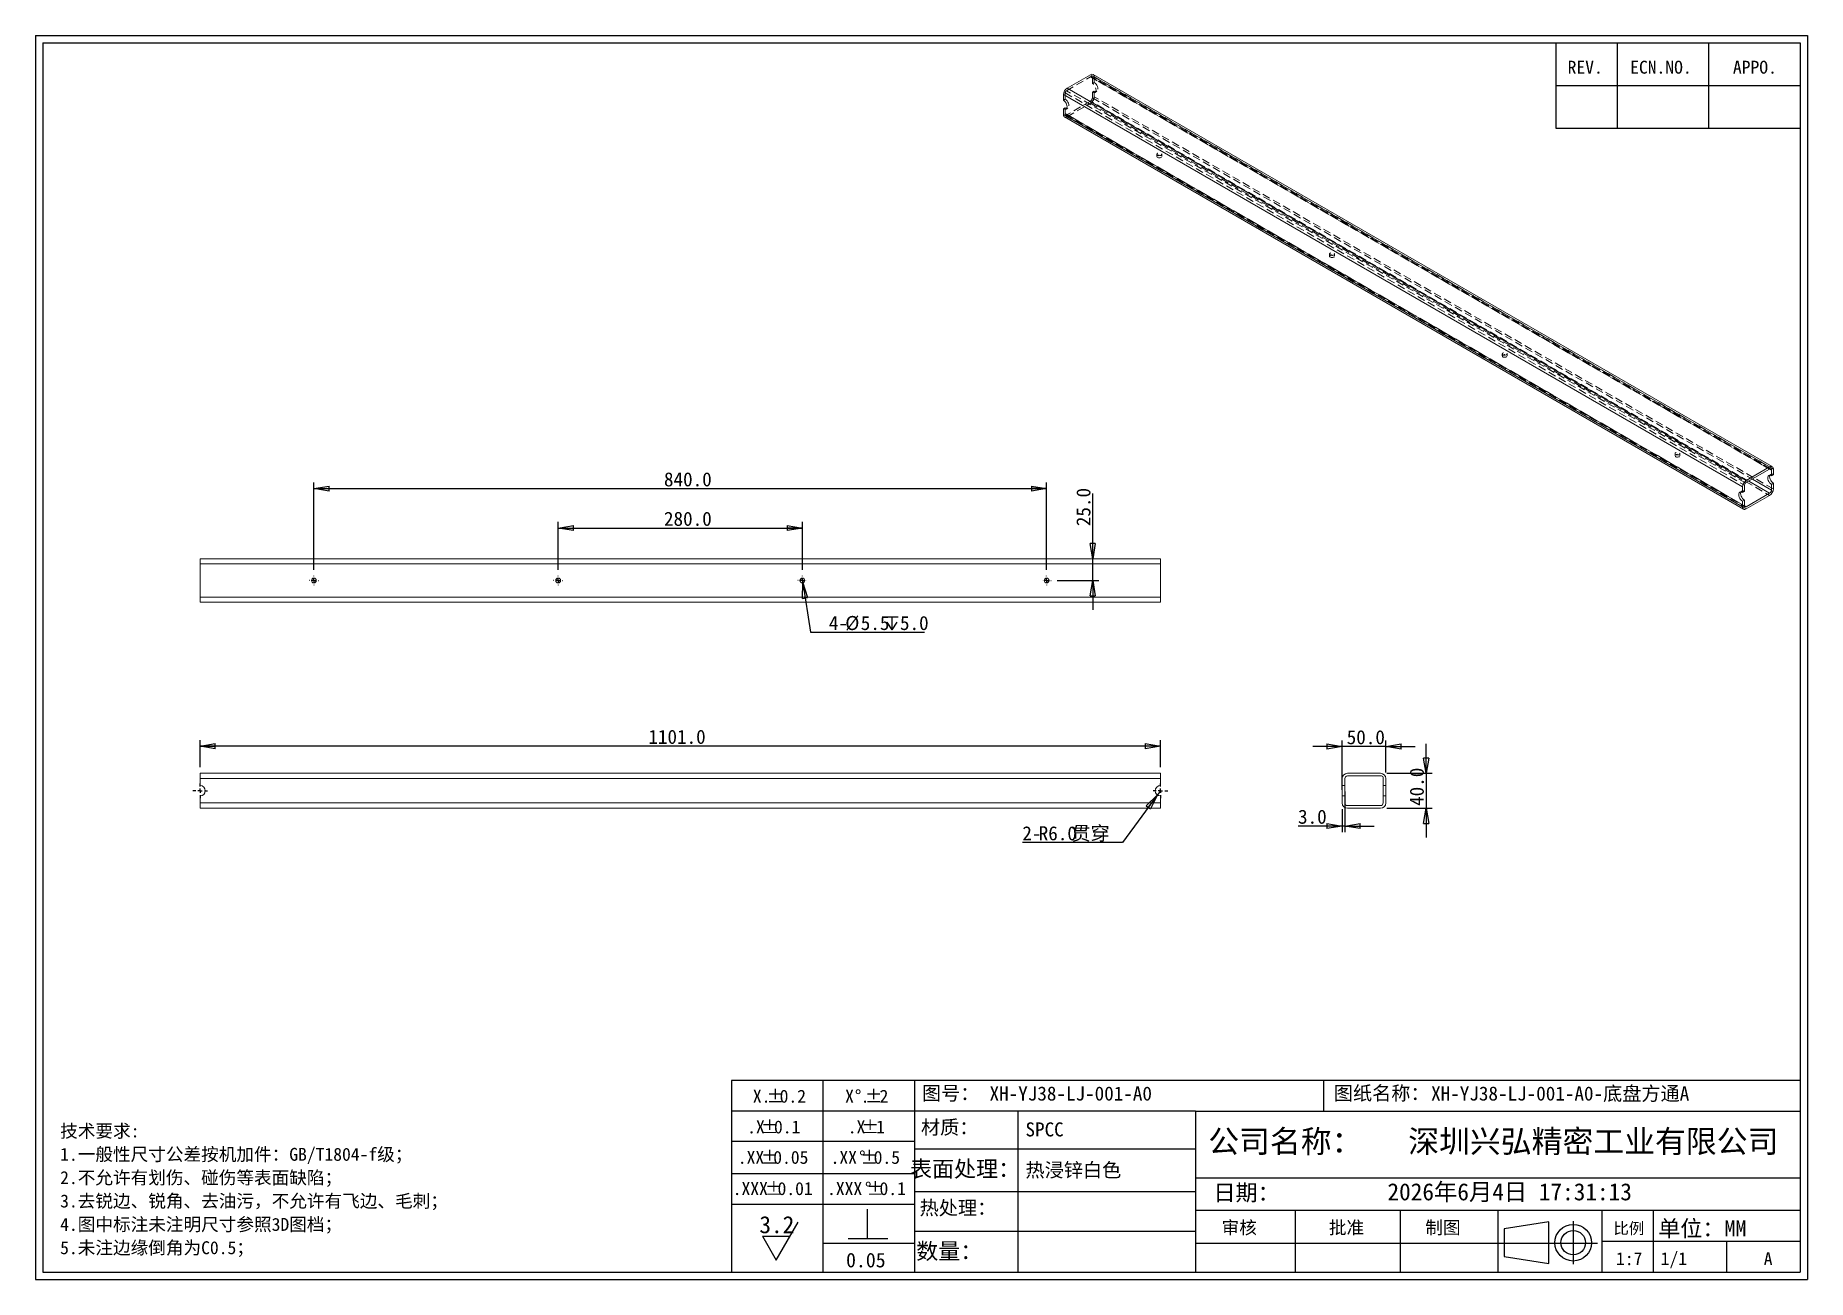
# Model space of a CAD drawing. Header units: millimetres. Extents: x 3 to 294, y 3 to 207.
import ezdxf

# ---------------------------------------------------------------- set-up
doc = ezdxf.new("R2010")
doc.units = ezdxf.units.MM
doc.linetypes.add('CENTERX2', pattern=[20.32, 12.7, -2.54, 2.54, -2.54])
doc.linetypes.add('HIDDEN', pattern=[1.905, 1.27, -0.635])
doc.layers.add('图框', color=7, linetype='Continuous')
doc.layers.add('粗实线层', color=7, linetype='Continuous', lineweight=25)
doc.styles.add('SLDTEXTSTYLE0', font='SIMKAI.TTF')
doc.styles.add('SLDTEXTSTYLE1', font='SIMHEI.TTF', dxfattribs={"bigfont": 'bigfont'})
doc.styles.add('SLDTEXTSTYLE2', font='SIMSUN.TTC')
doc.styles.add('SLDTEXTSTYLE3', font='SIMSUN.TTC', dxfattribs={"bigfont": 'bigfont'})
doc.styles.add('SLDTEXTSTYLE4', font='SIMKAI.TTF')
doc.styles.add('SLDTEXTSTYLE5', font='SIMKAI.TTF', dxfattribs={"bigfont": 'bigfont'})
doc.dimstyles.new('SLDDIMSTYLE0', dxfattribs={"dimtxt": 2.3, "dimasz": 2.5, "dimexe": 0, "dimexo": 0.0625, "dimgap": 0.575, "dimtad": 2, "dimdec": 1, "dimlfac": 7, "dimrnd": 1e-09, "dimzin": 4, "dimdsep": 46, "dimtxsty": 'SLDTEXTSTYLE2', "dimblk1": 'CLOSED', "dimblk2": 'CLOSED', "dimsah": 1, "dimcen": 0.09, "dimadec": 0, "dimazin": 1, "dimtfac": 1, "dimtdec": 1, "dimtofl": 0, "dimtmove": 0, "dimatfit": 3, "dimldrblk": 'CLOSED', "dimfxl": 0, "dimfrac": 2, "dimtolj": 1, "dimtzin": 12, "dimarcsym": 0})
doc.dimstyles.new('SLDDIMSTYLE1', dxfattribs={"dimtxt": 2.3, "dimasz": 2.5, "dimexe": 0, "dimexo": 0.0625, "dimgap": 0.575, "dimtad": 0, "dimtih": 1, "dimtoh": 1, "dimdec": 1, "dimlfac": 7, "dimrnd": 1e-09, "dimzin": 4, "dimdsep": 46, "dimtxsty": 'SLDTEXTSTYLE2', "dimblk1": 'CLOSED', "dimblk2": 'CLOSED', "dimsah": 1, "dimcen": 0, "dimadec": 0, "dimazin": 1, "dimtfac": 1, "dimtdec": 1, "dimtofl": 0, "dimtmove": 0, "dimatfit": 3, "dimldrblk": 'CLOSED', "dimfxl": 0, "dimfrac": 2, "dimtolj": 1, "dimtzin": 12, "dimarcsym": 0})
doc.dimstyles.new('SLDDIMSTYLE2', dxfattribs={"dimtxt": 2.3, "dimasz": 2.5, "dimexe": 0, "dimexo": 0.0625, "dimgap": 0.575, "dimtad": 2, "dimdec": 1, "dimlfac": 7, "dimrnd": 1e-09, "dimzin": 4, "dimdsep": 46, "dimtxsty": 'SLDTEXTSTYLE2', "dimblk1": 'CLOSED', "dimblk2": 'CLOSED', "dimsah": 1, "dimcen": 0.09, "dimadec": 0, "dimazin": 1, "dimtfac": 1, "dimtdec": 1, "dimtmove": 0, "dimatfit": 0, "dimldrblk": 'CLOSED', "dimfxl": 0, "dimfrac": 2, "dimtolj": 1, "dimtzin": 12, "dimarcsym": 0})
doc.dimstyles.new('SLDDIMSTYLE3', dxfattribs={"dimtxt": 2.3, "dimasz": 2.5, "dimexe": 0, "dimexo": 0.0625, "dimgap": 0.575, "dimtad": 0, "dimtih": 1, "dimtoh": 1, "dimdec": 1, "dimlfac": 7, "dimrnd": 1e-09, "dimzin": 12, "dimdsep": 46, "dimtxsty": 'SLDTEXTSTYLE2', "dimblk1": 'NONE', "dimblk2": 'CLOSED', "dimsah": 1, "dimcen": 0, "dimadec": 0, "dimazin": 3, "dimtfac": 1, "dimtdec": 1, "dimtmove": 0, "dimatfit": 3, "dimldrblk": 'NONE', "dimfxl": 0, "dimfrac": 2, "dimtolj": 1, "dimtzin": 12, "dimarcsym": 0})

# ---------------------------------------------------------------- blocks, each defined once
blk = doc.blocks.new('SW_NOTE_0')
at = {"layer": '图框', "color": 0, "insert": (0, 3.26), "char_height": 2.8, "attachment_point": 1, "style": 'SLDTEXTSTYLE0'}
blk.add_mtext('3.2', dxfattribs=at)
blk = doc.blocks.new('块7')
at = {"layer": '图框', "lineweight": 25}
for p, q in [((135.52, 14.41), (139.1, 20.62)), ((133.27, 18.3), (137.77, 18.3)), ((133.27, 18.3), (135.52, 14.41))]:
    blk.add_line(p, q, dxfattribs=at)
at = {"layer": '图框', "color": 7}
blk.add_blockref('SW_NOTE_0', (132.77, 18.34), dxfattribs=at)
blk = doc.blocks.new('块9')
at = {"color": 7, "linetype": 'Continuous'}
blk.add_blockref('块7', (-132.98, -14.31), dxfattribs=at)
blk = doc.blocks.new('块8')
at = {"layer": '粗实线层'}
for p, q in [((184.46, 11.66), (184.46, 6.85)), ((181.31, 6.85), (187.82, 6.85))]:
    blk.add_line(p, q, dxfattribs=at)
blk = doc.blocks.new('SW_NOTE_0_1')
at = {"layer": '图框', "color": 0, "attachment_point": 1, "style": 'SLDTEXTSTYLE1'}
for s, insert, char_height in [('技术要求:', (0, 2.46), 2.117), ('1.一般性尺寸公差按机加件：GB/T1804-f级；', (0, -1.36), 2.1167), ('2.不允许有划伤、碰伤等表面缺陷；', (0, -5.18), 2.1167), ('3.去锐边、锐角、去油污，不允许有飞边、毛刺；', (0, -9), 2.1167), ('4.图中标注未注明尺寸参照3D图档；', (0, -12.83), 2.1167), ('5.未注边缘倒角为C0.5；', (0, -16.65), 2.1167)]:
    blk.add_mtext(s, dxfattribs=dict(at, insert=insert, char_height=char_height))
blk = doc.blocks.new('SW_NOTE_0_2')
at = {"layer": '图框', "color": 0, "char_height": 2.117, "attachment_point": 2, "style": 'SLDTEXTSTYLE0'}
for s, insert in [('X.', (1.19, 2.46)), ('%%p', (3.42, 2.46)), ('0.2', (6.3, 2.46))]:
    blk.add_mtext(s, dxfattribs=dict(at, insert=insert))
blk = doc.blocks.new('SW_NOTE_0_3')
at = {"layer": '图框', "color": 0, "char_height": 2.117, "attachment_point": 2, "style": 'SLDTEXTSTYLE0'}
for s, insert in [('.X', (1.19, 2.46)), ('%%p', (3.42, 2.46)), ('0.1', (6.3, 2.46))]:
    blk.add_mtext(s, dxfattribs=dict(at, insert=insert))
blk = doc.blocks.new('SW_NOTE_0_4')
at = {"layer": '图框', "color": 0, "char_height": 2.117, "attachment_point": 2, "style": 'SLDTEXTSTYLE0'}
for s, insert in [('.XX', (1.79, 2.46)), ('%%p', (4.83, 2.46)), ('0.05', (8.31, 2.46))]:
    blk.add_mtext(s, dxfattribs=dict(at, insert=insert))
blk = doc.blocks.new('SW_NOTE_0_5')
at = {"layer": '图框', "color": 0, "char_height": 2.117, "attachment_point": 2, "style": 'SLDTEXTSTYLE0'}
for s, insert in [('.XXX', (2.38, 2.46)), ('%%p', (6.24, 2.46)), ('0.01', (9.72, 2.46))]:
    blk.add_mtext(s, dxfattribs=dict(at, insert=insert))
blk = doc.blocks.new('SW_NOTE_0_6')
at = {"layer": '图框', "color": 0, "char_height": 2.117, "attachment_point": 2}
for s, insert, style in [('.XXX', (2.38, 2.46), 'SLDTEXTSTYLE0'), ('%%d', (6.24, 2.46), 'SLDTEXTSTYLE0'), ('%%p', (7.4, 2.46), 'SLDTEXTSTYLE4'), ('0.1', (10.25, 2.46), 'SLDTEXTSTYLE0')]:
    blk.add_mtext(s, dxfattribs=dict(at, insert=insert, style=style))
blk = doc.blocks.new('SW_NOTE_0_7')
at = {"layer": '图框', "color": 0, "char_height": 2.117, "attachment_point": 2, "style": 'SLDTEXTSTYLE0'}
for s, insert in [('.XX', (1.79, 2.46)), ('%%d', (4.83, 2.46)), ('%%p', (5.96, 2.46)), ('0.5', (8.84, 2.46))]:
    blk.add_mtext(s, dxfattribs=dict(at, insert=insert))
blk = doc.blocks.new('SW_NOTE_0_8')
at = {"layer": '图框', "color": 0, "attachment_point": 2, "style": 'SLDTEXTSTYLE0'}
for s, insert, char_height in [('.X', (1.19, 2.46), 2.117), ('%%p', (3.42, 2.46), 2.117), ('1', (5.11, 2.46), 2.12)]:
    blk.add_mtext(s, dxfattribs=dict(at, insert=insert, char_height=char_height))
blk = doc.blocks.new('SW_NOTE_0_9')
at = {"layer": '图框', "color": 0, "attachment_point": 2, "style": 'SLDTEXTSTYLE0'}
for s, insert, char_height in [('X', (0.6, 2.46), 2.12), ('%%d', (2.01, 2.46), 2.117), ('.', (3.14, 2.46), 2.12), ('%%p', (4.55, 2.46), 2.117), ('2', (6.24, 2.46), 2.12)]:
    blk.add_mtext(s, dxfattribs=dict(at, insert=insert, char_height=char_height))
blk = doc.blocks.new('_Closed')
at = {"color": 0, "linetype": 'ByBlock', "lineweight": -2}
for p, q in [((-1, 0.166667), (0, 0)), ((-1, 0.166667), (-1, -0.166667)), ((0, 0), (-1, -0.166667)), ((0, 0), (-1, 0))]:
    blk.add_line(p, q, dxfattribs=at)
blk = doc.blocks.new('_D')
at = {"layer": '图框'}
for p, q in [((30.3, 87.2), (30.3, 91.64)), ((187.59, 90.64), (30.3, 90.64)), ((187.59, 87.2), (187.59, 91.64))]:
    blk.add_line(p, q, dxfattribs=at)
at = {"layer": '图框', "xscale": 2.5, "yscale": 2.5, "rotation": 180.0000000000004}
blk.add_blockref('_Closed', (30.3, 90.64, 3.57), dxfattribs=at)
at = {"layer": '图框', "xscale": 2.5, "yscale": 2.5}
blk.add_blockref('_Closed', (187.59, 90.64, 3.57), dxfattribs=at)
at = {"layer": '图框', "insert": (103.72, 93.32), "char_height": 2.3, "attachment_point": 1, "style": 'SLDTEXTSTYLE2'}
blk.add_mtext('1101.0', dxfattribs=at)
blk = doc.blocks.new('_D_1')
at = {"layer": '图框'}
for p, q in [((187.08, 82.65), (181.35, 74.86)), ((187.59, 83.34), (187.08, 82.65)), ((181.35, 74.86), (164.97, 74.86))]:
    blk.add_line(p, q, dxfattribs=at)
at = {"layer": '图框', "xscale": 2.5, "yscale": 2.5, "rotation": 53.6788603780391}
blk.add_blockref('_Closed', (187.08, 82.65, 3.57), dxfattribs=at)
at = {"layer": '图框', "char_height": 2.3, "attachment_point": 1}
for s, insert, style in [('2-', (164.97, 77.53), 'SLDTEXTSTYLE2'), ('R6.0', (167.65, 77.53), 'SLDTEXTSTYLE2'), ('贯穿', (173, 77.53), 'SLDTEXTSTYLE3')]:
    blk.add_mtext(s, dxfattribs=dict(at, insert=insert, style=style))
blk = doc.blocks.new('SW_CENTERMARKSYMBOL_0')
at = {"layer": '图框', "color": 0}
for p, q in [((-0.71, 0), (-1.21, 0)), ((0, 0), (-0.36, 0)), ((0, 0.71), (0, 1.21)), ((0, 0), (0, 0.36)), ((0, 0), (0, -0.36)), ((0, 0), (0.36, 0)), ((0.71, 0), (1.21, 0)), ((0, -0.71), (0, -1.21))]:
    blk.add_line(p, q, dxfattribs=at)
blk = doc.blocks.new('SW_CENTERMARKSYMBOL_1')
at = {"layer": '图框', "color": 0}
for p, q in [((-0.71, 0), (-1.21, 0)), ((0, 0), (-0.36, 0)), ((0, 0.71), (0, 1.21)), ((0, 0), (0, 0.36)), ((0, 0), (0, -0.36)), ((0, 0), (0.36, 0)), ((0.71, 0), (1.21, 0)), ((0, -0.71), (0, -1.21))]:
    blk.add_line(p, q, dxfattribs=at)
blk = doc.blocks.new('_D_2')
at = {"layer": '图框'}
for p, q in [((88.95, 119.51), (88.95, 127.34)), ((88.95, 126.34), (128.95, 126.34)), ((128.95, 119.51), (128.95, 127.34))]:
    blk.add_line(p, q, dxfattribs=at)
at = {"layer": '图框', "xscale": 2.5, "yscale": 2.5, "rotation": 180.0000000000004}
blk.add_blockref('_Closed', (88.95, 126.34, -19.85), dxfattribs=at)
at = {"layer": '图框', "xscale": 2.5, "yscale": 2.5}
blk.add_blockref('_Closed', (128.95, 126.34, -19.85), dxfattribs=at)
at = {"layer": '图框', "insert": (106.28, 129.01), "char_height": 2.3, "attachment_point": 1, "style": 'SLDTEXTSTYLE2'}
blk.add_mtext('280.0', dxfattribs=at)
blk = doc.blocks.new('_D_3')
at = {"layer": '图框'}
for p, q in [((48.95, 119.51), (48.95, 133.79)), ((168.95, 119.51), (168.95, 133.79)), ((48.95, 132.79), (168.95, 132.79))]:
    blk.add_line(p, q, dxfattribs=at)
at = {"layer": '图框', "xscale": 2.5, "yscale": 2.5, "rotation": 180.0000000000004}
blk.add_blockref('_Closed', (48.95, 132.79, -19.85), dxfattribs=at)
at = {"layer": '图框', "xscale": 2.5, "yscale": 2.5}
blk.add_blockref('_Closed', (168.95, 132.79, -19.85), dxfattribs=at)
at = {"layer": '图框', "insert": (106.28, 135.47), "char_height": 2.3, "attachment_point": 1, "style": 'SLDTEXTSTYLE2'}
blk.add_mtext('840.0', dxfattribs=at)
blk = doc.blocks.new('_D_4')
at = {"layer": '图框'}
for p, q in [((176.5, 121.33), (176.5, 132)), ((176.5, 117.76), (176.5, 121.33)), ((170.7, 117.76), (177.5, 117.76)), ((176.5, 117.76), (176.5, 112.95))]:
    blk.add_line(p, q, dxfattribs=at)
at = {"layer": '图框', "xscale": 2.5, "yscale": 2.5}
for p, rotation in [((176.5, 121.33, -19.85), 270.0000000000004), ((176.5, 117.76, -19.85), 90.0000000000004)]:
    blk.add_blockref('_Closed', p, dxfattribs=dict(at, rotation=rotation))
at = {"layer": '图框', "insert": (173.82, 126.65), "char_height": 2.3, "attachment_point": 1, "rotation": 90, "style": 'SLDTEXTSTYLE2'}
blk.add_mtext('25.0', dxfattribs=at)
blk = doc.blocks.new('SW_SYMBOL_HOLE_DEPTH')
at = {"layer": '图框', "color": 0}
for p, q in [((0, 875), (800, 875)), ((100, 555), (400, 75)), ((400, 875), (400, 75)), ((700, 555), (400, 75))]:
    blk.add_line(p, q, dxfattribs=at)
blk = doc.blocks.new('_D_5')
at = {"layer": '图框'}
for p, q in [((128.89, 118.14), (129.01, 117.37)), ((129.01, 117.37), (130.29, 109.28)), ((130.29, 109.28), (148.95, 109.28))]:
    blk.add_line(p, q, dxfattribs=at)
at = {"layer": '图框', "xscale": 2.5, "yscale": 2.5, "rotation": 98.97107509607598}
blk.add_blockref('_Closed', (129.01, 117.37, -19.85), dxfattribs=at)
at = {"layer": '图框', "xscale": 0.002676363636363636, "yscale": 0.002676363636363636, "zscale": 0.002676363636363636}
blk.add_blockref('SW_SYMBOL_HOLE_DEPTH', (142.52, 109.47), dxfattribs=at)
at = {"layer": '图框', "char_height": 2.3, "attachment_point": 1, "style": 'SLDTEXTSTYLE2'}
for s, insert in [('4-', (133.29, 111.95)), ('%%c', (135.96, 111.95)), ('5.5', (138.51, 111.95)), ('5.0', (144.93, 111.95))]:
    blk.add_mtext(s, dxfattribs=dict(at, insert=insert))
blk = doc.blocks.new('_None')
blk = doc.blocks.new('SW_CENTERMARKSYMBOL_2')
at = {"layer": '图框', "color": 0}
for p, q in [((-0.71, 0), (-0.75, 0)), ((0, 0), (-0.36, 0)), ((0, 0.71), (0, 0.75)), ((0, 0), (0, 0.36)), ((0, 0), (0, -0.36)), ((0, 0), (0.36, 0)), ((0.71, 0), (0.75, 0)), ((0, -0.71), (0, -0.75))]:
    blk.add_line(p, q, dxfattribs=at)
blk = doc.blocks.new('SW_CENTERMARKSYMBOL_3')
at = {"layer": '图框', "color": 0}
for p, q in [((-0.71, 0), (-0.75, 0)), ((0, 0), (-0.36, 0)), ((0, 0.71), (0, 0.75)), ((0, 0), (0, 0.36)), ((0, 0), (0, -0.36)), ((0, 0), (0.36, 0)), ((0.71, 0), (0.75, 0)), ((0, -0.71), (0, -0.75))]:
    blk.add_line(p, q, dxfattribs=at)
blk = doc.blocks.new('SW_CENTERMARKSYMBOL_4')
at = {"layer": '图框', "color": 0}
for p, q in [((-0.71, 0), (-0.75, 0)), ((0, 0), (-0.36, 0)), ((0, 0.71), (0, 0.75)), ((0, 0), (0, 0.36)), ((0, 0), (0, -0.36)), ((0, 0), (0.36, 0)), ((0.71, 0), (0.75, 0)), ((0, -0.71), (0, -0.75))]:
    blk.add_line(p, q, dxfattribs=at)
blk = doc.blocks.new('SW_CENTERMARKSYMBOL_5')
at = {"layer": '图框', "color": 0}
for p, q in [((-0.71, 0), (-0.75, 0)), ((0, 0), (-0.36, 0)), ((0, 0.71), (0, 0.75)), ((0, 0), (0, 0.36)), ((0, 0), (0, -0.36)), ((0, 0), (0.36, 0)), ((0.71, 0), (0.75, 0)), ((0, -0.71), (0, -0.75))]:
    blk.add_line(p, q, dxfattribs=at)
blk = doc.blocks.new('_D_6')
at = {"layer": '图框'}
for p, q in [((231.1, 86.2), (231.1, 91.01)), ((224.64, 86.2), (232.1, 86.2)), ((231.1, 86.2), (231.1, 80.48)), ((224.64, 80.48), (232.1, 80.48)), ((231.1, 80.48), (231.1, 75.68))]:
    blk.add_line(p, q, dxfattribs=at)
at = {"layer": '图框', "xscale": 2.5, "yscale": 2.5}
for p, rotation in [((231.1, 86.2, 146.63), 270.0000000000004), ((231.1, 80.48, 146.63), 90.0000000000004)]:
    blk.add_blockref('_Closed', p, dxfattribs=dict(at, rotation=rotation))
at = {"layer": '图框', "insert": (228.42, 80.86), "char_height": 2.3, "attachment_point": 1, "rotation": 90, "style": 'SLDTEXTSTYLE2'}
blk.add_mtext('40.0', dxfattribs=at)
blk = doc.blocks.new('_D_7')
at = {"layer": '图框'}
for p, q in [((217.36, 90.59), (212.55, 90.59)), ((217.36, 83.48), (217.36, 91.59)), ((224.5, 90.59), (217.36, 90.59)), ((224.5, 86.34), (224.5, 91.59)), ((224.5, 90.59), (229.31, 90.59))]:
    blk.add_line(p, q, dxfattribs=at)
at = {"layer": '图框', "xscale": 2.5, "yscale": 2.5}
blk.add_blockref('_Closed', (217.36, 90.59, 146.63), dxfattribs=at)
at = {"layer": '图框', "xscale": 2.5, "yscale": 2.5, "rotation": 180.0000000000004}
blk.add_blockref('_Closed', (224.5, 90.59, 146.63), dxfattribs=at)
at = {"layer": '图框', "insert": (218.09, 93.26), "char_height": 2.3, "attachment_point": 1, "style": 'SLDTEXTSTYLE2'}
blk.add_mtext('50.0', dxfattribs=at)
blk = doc.blocks.new('_D_8')
at = {"layer": '图框'}
for p, q in [((217.78, 83.2), (217.78, 76.57)), ((217.36, 80.34), (217.36, 76.57)), ((217.36, 77.57), (210.12, 77.57)), ((217.78, 77.57), (217.36, 77.57)), ((217.78, 77.57), (222.59, 77.57))]:
    blk.add_line(p, q, dxfattribs=at)
at = {"layer": '图框', "xscale": 2.5, "yscale": 2.5}
blk.add_blockref('_Closed', (217.36, 77.57, 146.63), dxfattribs=at)
at = {"layer": '图框', "xscale": 2.5, "yscale": 2.5, "rotation": 180.0000000000004}
blk.add_blockref('_Closed', (217.78, 77.57, 146.63), dxfattribs=at)
at = {"layer": '图框', "insert": (210.12, 80.24), "char_height": 2.3, "attachment_point": 1, "style": 'SLDTEXTSTYLE2'}
blk.add_mtext('3.0', dxfattribs=at)

msp = doc.modelspace()

# ---------------------------------------------------------------- linework, layer by layer
at = {"color": 7, "linetype": 'Continuous', "lineweight": 18}
for p, q in [((176.141, 200.557), (172.303, 198.341)), ((287.359, 136.352), (176.141, 200.557)), ((287.788, 136.395), (176.57, 200.599)), ((172.303, 198.341), (283.521, 134.136)), ((282.914, 133.087), (171.697, 197.291)), ((171.697, 197.291), (171.697, 196.358)), ((172, 195.133), (171.697, 194.958)), ((171.697, 194.958), (171.697, 194.025)), ((171.697, 194.025), (282.914, 129.82)), ((171.874, 193.633), (283.092, 129.428)), ((283.42, 133.728), (287.359, 136.002)), ((287.359, 136.352), (283.521, 134.136)), ((287.662, 135.827), (287.662, 134.894)), ((287.662, 134.894), (287.965, 135.069)), ((287.965, 133.669), (287.662, 133.494)), ((287.965, 135.069), (287.965, 136.002)), ((287.965, 132.736), (287.965, 133.669)), ((282.914, 133.087), (282.914, 132.153)), ((282.914, 132.153), (283.217, 132.328)), ((283.217, 130.929), (282.914, 130.754)), ((282.914, 130.754), (282.914, 129.82)), ((283.217, 132.328), (283.217, 133.378)), ((283.217, 129.995), (283.217, 130.929)), ((287.359, 132.036), (283.521, 129.82)), ((283.521, 129.47), (287.359, 131.686)), ((287.662, 133.494), (287.662, 132.561)), ((30.305, 121.328), (187.59, 121.328)), ((30.305, 121.328), (30.305, 120.47)), ((187.59, 120.47), (30.305, 120.47)), ((30.305, 120.47), (30.305, 115.042)), ((187.59, 120.47), (187.59, 121.328)), ((187.59, 120.47), (187.59, 115.042)), ((30.305, 115.042), (187.59, 115.042)), ((30.305, 115.042), (30.305, 114.185)), ((187.59, 114.185), (30.305, 114.185)), ((187.59, 114.185), (187.59, 115.042)), ((30.305, 86.197), (187.59, 86.197)), ((30.305, 86.197), (30.305, 85.34)), ((187.59, 85.34), (30.305, 85.34)), ((30.305, 85.34), (30.305, 84.197)), ((187.59, 85.34), (187.59, 86.197)), ((187.59, 85.34), (187.59, 84.197)), ((217.356, 84.197), (217.356, 85.34)), ((217.784, 84.197), (217.356, 84.197)), ((217.356, 84.197), (217.356, 82.483)), ((217.784, 85.34), (217.784, 84.197)), ((217.784, 82.483), (217.784, 84.197)), ((218.213, 86.197), (223.642, 86.197)), ((223.784, 85.769), (218.213, 85.769)), ((224.07, 84.197), (224.07, 85.483)), ((224.499, 84.197), (224.07, 84.197)), ((224.07, 84.197), (224.07, 82.483)), ((224.499, 85.34), (224.499, 84.197)), ((224.499, 84.197), (224.499, 82.483)), ((30.305, 82.483), (30.305, 81.34)), ((30.305, 81.34), (187.59, 81.34)), ((30.305, 81.34), (30.305, 80.483)), ((187.59, 82.483), (187.59, 81.34)), ((187.59, 80.483), (187.59, 81.34)), ((217.356, 82.483), (217.784, 82.483)), ((217.356, 81.34), (217.356, 82.483)), ((217.784, 82.483), (217.784, 81.34)), ((224.07, 81.34), (224.07, 82.483)), ((224.07, 82.483), (224.499, 82.483)), ((224.499, 82.483), (224.499, 81.34)), ((187.59, 80.483), (30.305, 80.483)), ((218.213, 80.912), (223.642, 80.912)), ((223.642, 80.483), (218.213, 80.483))]:
    msp.add_line(p, q, dxfattribs=at)
at = {"color": 7, "linetype": 'HIDDEN', "lineweight": 18}
for p, q in [((172, 197.583), (283.217, 133.378)), ((172, 196.533), (172, 197.583)), ((172.202, 197.933), (176.141, 200.207)), ((283.42, 133.728), (172.202, 197.933)), ((176.141, 200.207), (287.359, 136.002)), ((287.573, 136.024), (176.356, 200.228)), ((176.444, 200.032), (176.444, 199.099)), ((287.359, 136.002), (176.444, 200.032)), ((176.444, 199.099), (176.747, 199.274)), ((176.747, 197.874), (176.444, 197.699)), ((176.444, 197.699), (176.444, 196.766)), ((176.747, 200.207), (287.965, 136.002)), ((176.747, 199.274), (176.747, 200.207)), ((176.747, 196.941), (176.747, 197.874)), ((176.873, 197.657), (177.176, 197.832)), ((171.697, 196.358), (172, 196.533)), ((172, 194.2), (172, 195.133)), ((172.125, 194.916), (172.428, 195.091)), ((176.141, 196.241), (172.303, 194.025)), ((172.303, 193.675), (176.141, 195.891)), ((283.924, 134.019), (176.141, 196.241)), ((176.141, 195.891), (287.359, 131.686)), ((176.444, 196.766), (284.53, 134.369)), ((287.965, 132.736), (176.747, 196.941)), ((283.217, 129.995), (172, 194.2)), ((172.088, 194.004), (283.306, 129.799)), ((172.303, 194.025), (283.217, 129.995)), ((283.521, 129.47), (172.303, 193.675)), ((187.012, 187.523), (187.012, 187.173)), ((187.797, 187.173), (187.797, 187.523)), ((215.296, 171.195), (215.296, 170.845)), ((216.082, 170.845), (216.082, 171.195)), ((243.58, 154.867), (243.58, 154.517)), ((244.366, 154.517), (244.366, 154.867)), ((271.864, 138.538), (271.864, 138.188)), ((272.65, 138.188), (272.65, 138.538)), ((287.537, 135.112), (287.234, 134.937)), ((282.789, 132.371), (282.486, 132.196))]:
    msp.add_line(p, q, dxfattribs=at)
at = {"color": 8, "linetype": 'Continuous', "lineweight": 18}
for p, q in [((287.359, 132.036), (283.924, 134.019)), ((284.53, 134.369), (287.662, 132.561)), ((287.662, 135.827), (287.359, 136.002)), ((283.217, 129.995), (283.521, 129.82))]:
    msp.add_line(p, q, dxfattribs=at)
at = {"color": 7, "linetype": 'HIDDEN', "lineweight": 18, "flags": 128}
for points in [[(176.444, 197.699), (176.601, 197.632), (176.747, 197.618), (176.873, 197.657), (176.969, 197.746), (177.03, 197.88), (177.05, 198.049), (177.03, 198.242), (176.969, 198.446), (176.873, 198.646), (176.747, 198.83), (176.601, 198.984), (176.444, 199.099)], [(176.747, 199.274), (176.904, 199.159), (177.05, 199.005), (177.176, 198.821), (177.272, 198.621), (177.333, 198.417), (177.354, 198.224), (177.333, 198.055), (177.272, 197.921), (177.176, 197.832), (177.05, 197.793), (176.904, 197.807), (176.747, 197.874)], [(172, 196.533), (172.157, 196.419), (172.303, 196.264), (172.428, 196.081), (172.525, 195.88), (172.585, 195.676), (172.606, 195.483), (172.585, 195.314), (172.525, 195.18), (172.428, 195.091), (172.303, 195.052), (172.249, 195.051)], [(187.127, 187.683), (187.045, 187.614), (187.012, 187.533), (187.032, 187.451), (187.102, 187.378), (187.213, 187.325), (187.35, 187.298), (187.494, 187.302), (187.627, 187.336), (187.729, 187.395), (187.787, 187.471), (187.794, 187.554), (187.748, 187.633), (187.656, 187.697), (187.529, 187.738), (187.386, 187.749), (187.246, 187.73), (187.127, 187.683)], [(187.682, 187.013), (187.563, 186.965), (187.423, 186.946), (187.28, 186.958), (187.154, 186.998), (187.061, 187.063), (187.015, 187.142), (187.022, 187.225), (187.08, 187.301), (187.183, 187.36), (187.315, 187.394), (187.459, 187.398), (187.596, 187.371), (187.707, 187.318), (187.777, 187.245), (187.797, 187.162), (187.764, 187.081), (187.682, 187.013)], [(215.411, 171.355), (215.329, 171.286), (215.296, 171.205), (215.316, 171.123), (215.387, 171.05), (215.498, 170.997), (215.635, 170.97), (215.779, 170.974), (215.911, 171.008), (216.013, 171.067), (216.071, 171.143), (216.078, 171.226), (216.032, 171.305), (215.94, 171.369), (215.814, 171.41), (215.671, 171.421), (215.53, 171.402), (215.411, 171.355)], [(215.967, 170.684), (215.847, 170.637), (215.707, 170.618), (215.564, 170.63), (215.438, 170.67), (215.346, 170.734), (215.3, 170.813), (215.306, 170.897), (215.365, 170.973), (215.467, 171.032), (215.599, 171.066), (215.743, 171.069), (215.88, 171.043), (215.991, 170.99), (216.061, 170.917), (216.081, 170.834), (216.048, 170.753), (215.967, 170.684)], [(243.695, 155.027), (243.614, 154.958), (243.581, 154.877), (243.601, 154.794), (243.671, 154.722), (243.782, 154.668), (243.919, 154.642), (244.063, 154.646), (244.195, 154.679), (244.297, 154.738), (244.355, 154.815), (244.362, 154.898), (244.316, 154.977), (244.224, 155.041), (244.098, 155.082), (243.955, 155.093), (243.814, 155.074), (243.695, 155.027)], [(244.251, 154.356), (244.132, 154.309), (243.991, 154.29), (243.848, 154.302), (243.722, 154.342), (243.63, 154.406), (243.584, 154.485), (243.591, 154.569), (243.649, 154.645), (243.751, 154.704), (243.883, 154.737), (244.027, 154.741), (244.164, 154.715), (244.275, 154.661), (244.346, 154.589), (244.366, 154.506), (244.332, 154.425), (244.251, 154.356)], [(271.98, 138.699), (271.898, 138.63), (271.865, 138.549), (271.885, 138.466), (271.955, 138.394), (272.066, 138.34), (272.203, 138.314), (272.347, 138.318), (272.479, 138.351), (272.581, 138.41), (272.64, 138.486), (272.646, 138.57), (272.601, 138.649), (272.508, 138.713), (272.382, 138.753), (272.239, 138.765), (272.099, 138.746), (271.98, 138.699)], [(272.535, 138.028), (272.416, 137.981), (272.275, 137.962), (272.132, 137.973), (272.006, 138.014), (271.914, 138.078), (271.868, 138.157), (271.875, 138.24), (271.933, 138.317), (272.035, 138.376), (272.167, 138.409), (272.312, 138.413), (272.449, 138.387), (272.56, 138.333), (272.63, 138.261), (272.65, 138.178), (272.617, 138.097), (272.535, 138.028)]]:
    msp.add_lwpolyline(points, dxfattribs=at)
at = {"color": 7, "linetype": 'Continuous', "lineweight": 18, "flags": 128}
for points in [[(171.697, 196.358), (171.854, 196.244), (172, 196.089), (172.125, 195.906), (172.222, 195.705), (172.282, 195.501), (172.303, 195.308), (172.282, 195.139), (172.222, 195.005), (172.125, 194.916), (172, 194.877), (171.854, 194.892), (171.697, 194.958)], [(172.249, 195.051), (172.157, 195.066), (172, 195.133)], [(287.662, 134.894), (287.505, 134.961), (287.359, 134.975), (287.234, 134.937), (287.137, 134.847), (287.077, 134.713), (287.056, 134.544), (287.077, 134.351), (287.137, 134.147), (287.234, 133.947), (287.359, 133.763), (287.505, 133.609), (287.662, 133.494)], [(287.965, 133.669), (287.808, 133.784), (287.662, 133.938), (287.537, 134.122), (287.44, 134.322), (287.38, 134.526), (287.359, 134.719), (287.38, 134.888), (287.413, 134.976)], [(282.914, 130.754), (282.758, 130.868), (282.611, 131.022), (282.486, 131.206), (282.39, 131.407), (282.329, 131.61), (282.308, 131.803), (282.329, 131.973), (282.39, 132.106), (282.486, 132.196), (282.611, 132.235), (282.758, 132.22), (282.914, 132.153)], [(283.217, 130.929), (283.061, 131.043), (282.914, 131.197), (282.789, 131.381), (282.693, 131.581), (282.632, 131.785), (282.611, 131.978), (282.632, 132.148), (282.665, 132.235)]]:
    msp.add_lwpolyline(points, dxfattribs=at)
at = {"color": 7, "linetype": 'Continuous', "lineweight": 18}
for centre in [(48.947, 117.756), (88.947, 117.756), (128.947, 117.756), (168.947, 117.756)]:
    msp.add_circle(centre, 0.393, dxfattribs=at)
for centre, radius, start, end in [((176.392, 200.206), 0.431, 65.69288, 125.61758), ((173.013, 197.231), 1.317, 122.60548, 177.39452), ((172.104, 193.973), 0.411, 172.74417, 235.94365), ((287.596, 136.062), 0.374, 350.78596, 129.20329), ((284.23, 133.027), 1.317, 122.60548, 177.39452), ((283.656, 133.358), 0.439, 122.60548, 177.39452), ((287.477, 135.857), 0.187, 350.78596, 129.20329), ((286.649, 132.796), 1.317, 302.60548, 357.39452), ((287.004, 132.591), 0.659, 302.60548, 357.39452), ((283.284, 129.76), 0.374, 170.78596, 309.20329), ((283.402, 129.965), 0.187, 170.78596, 309.20329), ((30.305, 83.34), 0.857, 270, 90), ((187.59, 83.34), 0.857, 90, 270), ((218.213, 85.34), 0.857, 90, 180), ((218.213, 85.34), 0.429, 90, 180), ((223.642, 85.34), 0.857, 0, 90), ((223.784, 85.483), 0.286, 0, 90), ((218.213, 81.34), 0.857, 180, 270), ((218.213, 81.34), 0.429, 180, 270), ((223.642, 81.34), 0.429, 270, 0), ((223.642, 81.34), 0.857, 270, 0)]:
    msp.add_arc(centre, radius, start, end, dxfattribs=at)
at = {"color": 7, "linetype": 'HIDDEN', "lineweight": 18}
for centre, radius, start, end in [((176.34, 200.259), 0.411, 352.74417, 55.94365), ((172.438, 197.563), 0.439, 122.60548, 177.39452), ((176.26, 200.062), 0.187, 350.78596, 129.20329), ((175.432, 197.001), 1.317, 302.60548, 357.39452), ((175.786, 196.796), 0.659, 302.60548, 357.39452), ((172.052, 194.026), 0.431, 245.69288, 305.61758), ((172.184, 194.17), 0.187, 170.78596, 309.20329), ((287.729, 134.786), 0.369, 50.0934, 149.01447), ((282.981, 132.046), 0.369, 50.0934, 149.01447)]:
    msp.add_arc(centre, radius, start, end, dxfattribs=at)
at = {"layer": '图框', "lineweight": 25}
for p, q in [((3.343, 206.977), (293.569, 206.977)), ((3.343, 206.977), (3.343, 3.329)), ((293.569, 206.977), (293.569, 3.329)), ((4.543, 205.777), (292.369, 205.777)), ((4.543, 205.777), (4.543, 4.529)), ((292.369, 205.777), (292.369, 4.529)), ((3.343, 3.329), (293.569, 3.329)), ((4.543, 4.529), (292.369, 4.529))]:
    msp.add_line(p, q, dxfattribs=at)
at = {"layer": '图框'}
for p, q in [((259.869, 14.687), (259.869, 4.529)), ((268.292, 14.687), (268.292, 4.529)), ((257.188, 9.291), (259.174, 9.291)), ((280.309, 9.608), (280.309, 4.529))]:
    msp.add_line(p, q, dxfattribs=at)
at = {"layer": '粗实线层'}
for p, q in [((252.369, 205.777), (252.369, 191.777)), ((262.369, 205.777), (262.369, 191.777)), ((277.369, 205.777), (277.369, 191.777)), ((252.369, 198.777), (292.369, 198.777)), ((252.369, 191.777), (292.369, 191.777)), ((292.369, 35.901), (117.318, 35.901)), ((117.318, 35.901), (117.318, 4.529)), ((132.318, 35.901), (132.318, 4.529)), ((147.318, 35.901), (147.318, 4.529)), ((214.309, 35.901), (214.309, 30.901)), ((193.346, 30.901), (117.318, 30.901)), ((164.255, 30.901), (164.255, 4.529)), ((193.346, 30.901), (193.346, 4.529)), ((193.346, 30.901), (292.369, 30.901)), ((117.318, 25.955), (147.318, 25.955)), ((147.318, 24.704), (193.346, 24.704)), ((147.318, 20.616), (117.318, 20.615)), ((147.318, 17.715), (193.346, 17.715)), ((193.346, 19.991), (292.369, 19.991)), ((147.318, 15.616), (117.318, 15.615)), ((193.346, 14.687), (292.369, 14.687)), ((209.667, 14.687), (209.667, 4.529)), ((226.868, 14.687), (226.868, 4.529)), ((242.857, 14.687), (242.857, 4.529)), ((251.221, 12.794), (243.903, 11.651)), ((243.903, 11.651), (243.903, 7.112)), ((251.221, 5.968), (251.221, 12.794)), ((255.189, 12.86), (255.189, 5.86)), ((132.318, 9.302), (147.318, 9.302)), ((147.318, 11.261), (193.346, 11.261)), ((193.346, 9.302), (242.857, 9.302)), ((252.174, 9.291), (259.174, 9.291)), ((259.869, 9.608), (292.369, 9.608)), ((243.903, 7.112), (251.221, 5.968))]:
    msp.add_line(p, q, dxfattribs=at)
at = {"layer": '粗实线层', "linetype": 'CENTERX2'}
msp.add_line((242.636, 9.291), (252.222, 9.291), dxfattribs=at)
at = {"layer": '粗实线层'}
for radius in [3, 2]:
    msp.add_circle((255.189, 9.36), radius, dxfattribs=at)

# ---------------------------------------------------------------- block references
at = {"color": 7, "linetype": 'Continuous'}
for name, p in [('块8', (-44.877, 3.208)), ('块9', (122.117, 6.422))]:
    msp.add_blockref(name, p, dxfattribs=at)
at = {"layer": '图框'}
for name, p in [('SW_CENTERMARKSYMBOL_5', (48.947, 117.756)), ('SW_CENTERMARKSYMBOL_4', (88.947, 117.756)), ('SW_CENTERMARKSYMBOL_3', (128.947, 117.756)), ('SW_CENTERMARKSYMBOL_2', (168.947, 117.756)), ('SW_CENTERMARKSYMBOL_0', (30.305, 83.34)), ('SW_CENTERMARKSYMBOL_1', (187.59, 83.34)), ('SW_NOTE_0_2', (121.082, 31.939)), ('SW_NOTE_0_9', (136.067, 31.939)), ('SW_NOTE_0_3', (120.155, 26.908)), ('SW_NOTE_0_8', (136.632, 26.908)), ('SW_NOTE_0_1', (7.388, 26.248)), ('SW_NOTE_0_4', (118.744, 21.928)), ('SW_NOTE_0_7', (133.939, 21.928)), ('SW_NOTE_0_5', (118.038, 16.816)), ('SW_NOTE_0_6', (133.488, 16.816))]:
    msp.add_blockref(name, p, dxfattribs=at)

# ---------------------------------------------------------------- texts
for s, insert, char_height, attachment_point, style in [('REV.', (257.152, 202.84), 2.1167, 2, 'SLDTEXTSTYLE0'), ('ECN.NO.', (269.557, 202.84), 2.1167, 2, 'SLDTEXTSTYLE0'), ('APPO.', (284.946, 202.84), 2.1167, 2, 'SLDTEXTSTYLE0'), ('图号：', (153.226, 34.991), 2.3, 2, 'SLDTEXTSTYLE3'), ('XH-YJ38-LJ-001-A0', (159.6, 34.93), 2.3, 1, 'SLDTEXTSTYLE2'), ('图纸名称：', (223.825, 34.991), 2.3, 2, 'SLDTEXTSTYLE3'), ('XH-YJ38-LJ-001-A0-底盘方通A', (231.918, 34.93), 2.3, 1, 'SLDTEXTSTYLE3'), ('材质：', (148.364, 29.401), 2.3, 1, 'SLDTEXTSTYLE3'), ('SPCC', (165.483, 29.057), 2.3, 1, 'SLDTEXTSTYLE2'), ('公司名称：', (195.416, 27.798), 3.7042, 1, 'SLDTEXTSTYLE5'), ('深圳兴弘精密工业有限公司', (228.168, 27.798), 3.70417, 1, 'SLDTEXTSTYLE5'), ('表面处理：', (155.591, 22.765), 2.6458, 2, 'SLDTEXTSTYLE5'), ('热浸锌白色', (165.483, 22.412), 2.3, 1, 'SLDTEXTSTYLE3'), ('日期：', (201.701, 18.878), 2.6458, 2, 'SLDTEXTSTYLE5'), ('2026年6月4日 17:31:13', (224.77, 19.093), 2.8, 1, 'SLDTEXTSTYLE3'), ('热处理：', (148.15, 16.22), 2.3, 1, 'SLDTEXTSTYLE3'), ('审核', (200.498, 12.897), 2.1167, 2, 'SLDTEXTSTYLE5'), ('批准', (215.177, 12.897), 2.1167, 1, 'SLDTEXTSTYLE5'), ('制图', (233.863, 12.897), 2.1167, 2, 'SLDTEXTSTYLE5'), ('比例', (264.304, 12.639), 1.8521, 2, 'SLDTEXTSTYLE5'), ('数量：', (153.002, 9.301), 2.6458, 2, 'SLDTEXTSTYLE5'), ('0.05', (139.342, 7.704), 2.3813, 2, 'SLDTEXTSTYLE0'), ('1:7', (264.36, 7.804), 2.1167, 2, 'SLDTEXTSTYLE0'), ('1/1', (271.669, 7.804), 2.1167, 2, 'SLDTEXTSTYLE0'), ('A', (287.114, 7.804), 2.117, 2, 'SLDTEXTSTYLE0')]:
    msp.add_mtext(s, dxfattribs=dict(at, insert=insert, char_height=char_height, attachment_point=attachment_point, style=style))
at = {"layer": '粗实线层', "insert": (276.335, 13.028), "char_height": 2.6458, "attachment_point": 2, "style": 'SLDTEXTSTYLE5'}
msp.add_mtext('单位：MM', dxfattribs=at)

# ---------------------------------------------------------------- dimensions: what is measured, and where the dimension line sits
at = {"layer": '图框'}
for base, p1, p2, dimstyle, picture, middle in [((168.947, 132.791), (48.947, 118.506), (168.947, 118.506), 'SLDDIMSTYLE0', '_D_3', (109.629, 132.791)), ((128.947, 126.335), (88.947, 118.506), (128.947, 118.506), 'SLDDIMSTYLE0', '_D_2', (109.629, 126.335)), ((30.305, 90.639), (187.59, 86.197), (30.305, 86.197), 'SLDDIMSTYLE0', '_D', (107.733, 90.639)), ((217.356, 90.587), (224.499, 85.34), (217.356, 82.483), 'SLDDIMSTYLE2', '_D_7', (220.77, 90.587)), ((217.356, 77.565), (217.784, 84.197), (217.356, 81.34), 'SLDDIMSTYLE2', '_D_8', (212.131, 77.565))]:
    dim = msp.add_linear_dim(base=base, p1=p1, p2=p2, dimstyle=dimstyle, dxfattribs=at)
    dim.commit()
    dim.dimension.update_dxf_attribs({"geometry": picture, "text_midpoint": middle, "dimtype": 160})
for base, p1, p2, picture, middle in [((176.495, 121.328), (169.697, 117.756), (187.59, 121.328), '_D_4', (176.495, 129.328)), ((231.098, 80.483), (223.642, 86.197), (223.642, 80.483), '_D_6', (231.098, 83.54))]:
    dim = msp.add_linear_dim(base=base, p1=p1, p2=p2, angle=90, dimstyle='SLDDIMSTYLE2', dxfattribs=at)
    dim.commit()
    dim.dimension.update_dxf_attribs({"geometry": picture, "text_midpoint": middle, "dimtype": 160})
dim = msp.add_diameter_dim_2p(p1=(128.886, 118.144), p2=(129.009, 117.368), text='4-<>{\\fGDT;x}5.0', dimstyle='SLDDIMSTYLE3', dxfattribs=at)
dim.commit()
dim.dimension.update_dxf_attribs({"geometry": '_D_5', "text_midpoint": (141.116, 111.116), "dimtype": 163})
dim = msp.add_radius_dim(center=(187.59, 83.34), mpoint=(187.083, 82.65), text='2-<>贯穿', dimstyle='SLDDIMSTYLE1', dxfattribs=at)
dim.commit()
dim.dimension.update_dxf_attribs({"geometry": '_D_1', "text_midpoint": (171.662, 76.196), "dimtype": 164})

doc.saveas('drawing.dxf')
